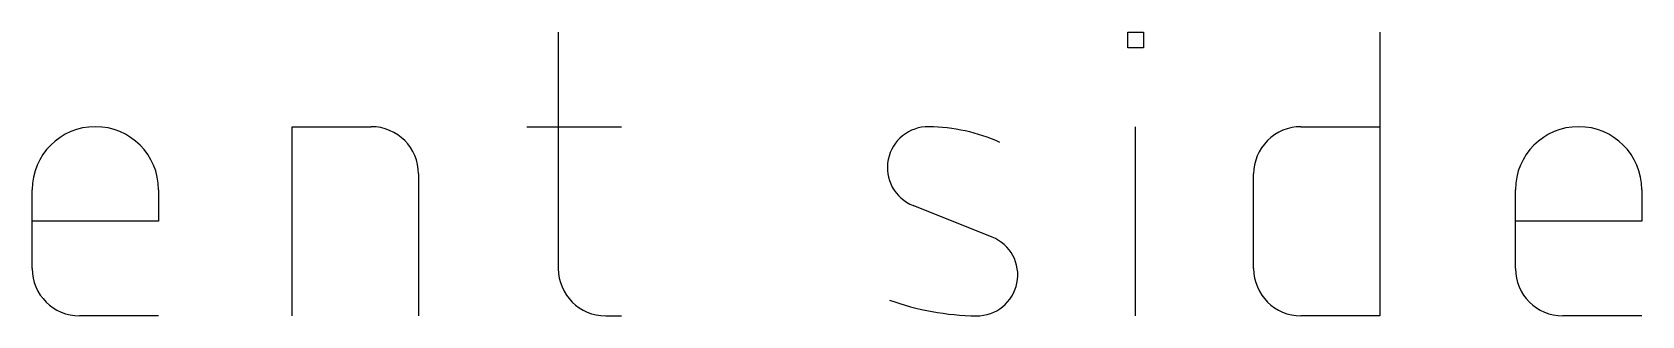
# Model space of a CAD drawing. Extents: x 0 to 47, y 0 to 89.2.
# Drawn here: x 20.01 to 27.64, y 87.88 to 89.22 of the extents above; entities that cross this region are included whole.
import ezdxf

# ---------------------------------------------------------------- set-up
doc = ezdxf.new("R2010")
doc.units = 0
doc.layers.add('21', color=253, linetype='CONTINUOUS')

msp = doc.modelspace()

# ---------------------------------------------------------------- linework, layer by layer
at = {"layer": '21'}
for p, q in [((22.5046, 89.2238), (22.5046, 88.102)), ((25.2019, 89.1491), (25.2019, 89.2238)), ((25.2019, 89.2238), (25.2767, 89.2238)), ((25.2767, 89.2238), (25.2767, 89.1491)), ((26.3968, 89.2238), (26.3968, 87.8777)), ((25.2767, 89.1491), (25.2019, 89.1491)), ((21.2443, 87.8777), (21.2443, 88.7751)), ((21.2443, 88.7751), (21.6182, 88.7751)), ((22.355, 88.7751), (22.8038, 88.7751)), ((25.2393, 87.8777), (25.2393, 88.7751)), ((26.0229, 88.7751), (26.3968, 88.7751)), ((21.8426, 88.5508), (21.8426, 87.8777)), ((25.7985, 88.102), (25.7985, 88.5508)), ((20.0123, 88.102), (20.0123, 88.476)), ((20.6106, 88.476), (20.6106, 88.3264)), ((27.0391, 88.102), (27.0391, 88.476)), ((27.6374, 88.476), (27.6374, 88.3264)), ((24.5594, 88.2516), (24.1854, 88.4012)), ((20.6106, 88.3264), (20.0123, 88.3264)), ((27.6374, 88.3264), (27.0391, 88.3264)), ((20.6106, 87.8777), (20.2367, 87.8777)), ((22.729, 87.8777), (22.8038, 87.8777)), ((26.3968, 87.8777), (26.0229, 87.8777)), ((27.6374, 87.8777), (27.2635, 87.8777))]:
    msp.add_line(p, q, dxfattribs=at)
for centre, radius, start, end in [((20.3115, 88.476), 0.2992, 0, 180), ((21.6182, 88.5508), 0.2244, 0, 90), ((24.2574, 88.5812), 0.1939, 89.181, 248.1986), ((24.2481, 87.9259), 0.8493, 65.7609, 89.181), ((26.0229, 88.5508), 0.2244, 89.9992, 180), ((27.3382, 88.476), 0.2992, 0, 180), ((24.4874, 88.0715), 0.1939, 269.181, 68.1986), ((20.2367, 88.102), 0.2244, 180, 270), ((22.729, 88.102), 0.2244, 180, 270), ((26.0229, 88.102), 0.2244, 180, 270), ((27.2635, 88.102), 0.2244, 180, 270), ((24.5027, 89.146), 1.2684, 250.2096, 269.181)]:
    msp.add_arc(centre, radius, start, end, dxfattribs=at)

doc.saveas('drawing.dxf')
